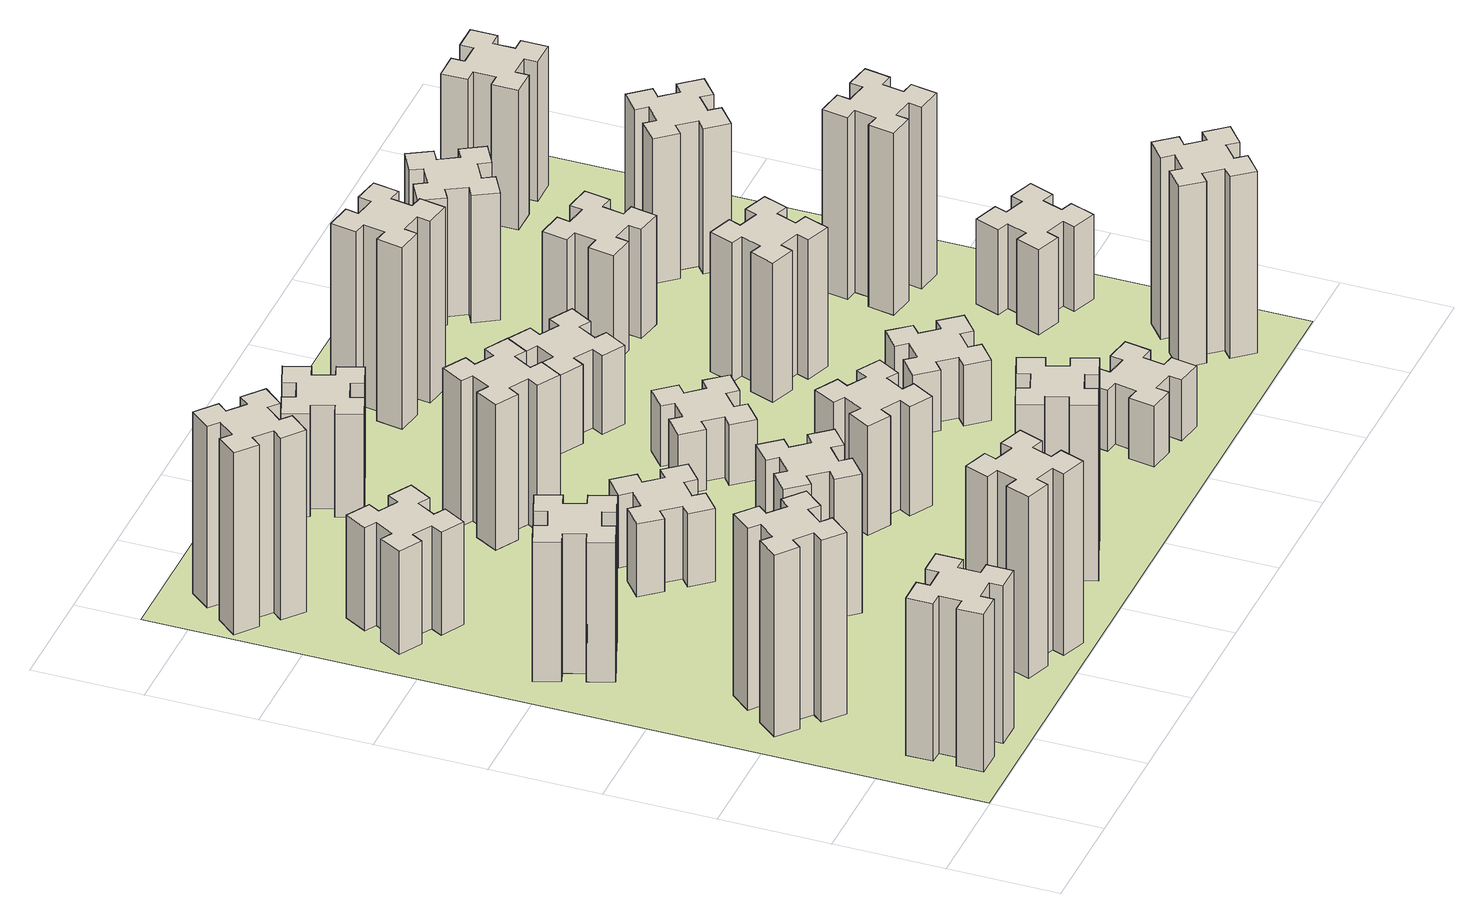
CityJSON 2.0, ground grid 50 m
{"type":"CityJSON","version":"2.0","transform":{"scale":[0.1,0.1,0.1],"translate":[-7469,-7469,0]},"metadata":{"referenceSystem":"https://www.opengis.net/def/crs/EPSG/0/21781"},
"CityObjects":{
"building1":{"type":"Building","attributes":{"class":"1000","function":"1000","usage":"1000","yearOfConstruction":2016,"roofType":"1000","measuredHeight":78,"storeysAboveGround":30,"storeysBelowGround":0},"geometry":[{"type":"Solid","lod":"1","boundaries":[[[[0,1,2,3,4,5,6,7,8,9,10,11,12,13,14,15,16,17,18,19]],[[17,16,20,21]],[[16,15,22,20]],[[15,14,23,22]],[[14,13,24,23]],[[13,12,25,24]],[[12,11,26,25]],[[11,10,27,26]],[[10,9,28,27]],[[9,8,29,28]],[[8,7,30,29]],[[7,6,31,30]],[[6,5,32,31]],[[5,4,33,32]],[[4,3,34,33]],[[3,2,35,34]],[[2,1,36,35]],[[1,0,37,36]],[[0,19,38,37]],[[19,18,39,38]],[[18,17,21,39]],[[24,25,26,27,28,29,30,31,32,33,34,35,36,37,38,39,21,20,22,23]]]]}]},
"building2":{"type":"Building","attributes":{"class":"1000","function":"1000","usage":"1000","yearOfConstruction":2016,"roofType":"1000","measuredHeight":90,"storeysAboveGround":30,"storeysBelowGround":0},"geometry":[{"type":"Solid","lod":"1","boundaries":[[[[40,41,42,43,44,45,46,47,48,49,50,51,52,53,54,55,56,57,58,59]],[[57,56,60,61]],[[56,55,62,60]],[[55,54,63,62]],[[54,53,64,63]],[[53,52,65,64]],[[52,51,66,65]],[[51,50,67,66]],[[50,49,68,67]],[[49,48,69,68]],[[48,47,70,69]],[[47,46,71,70]],[[46,45,72,71]],[[45,44,73,72]],[[44,43,74,73]],[[43,42,75,74]],[[42,41,76,75]],[[41,40,77,76]],[[40,59,78,77]],[[59,58,79,78]],[[58,57,61,79]],[[64,65,66,67,68,69,70,71,72,73,74,75,76,77,78,79,61,60,62,63]]]]}]},
"building3":{"type":"Building","attributes":{"class":"1000","function":"1000","usage":"1000","yearOfConstruction":2016,"roofType":"1000","measuredHeight":69,"storeysAboveGround":30,"storeysBelowGround":0},"geometry":[{"type":"Solid","lod":"1","boundaries":[[[[80,81,82,83,84,85,86,87,88,89,90,91,92,93,94,95,96,97,98,99]],[[97,96,100,101]],[[96,95,102,100]],[[95,94,103,102]],[[94,93,104,103]],[[93,92,105,104]],[[92,91,106,105]],[[91,90,107,106]],[[90,89,108,107]],[[89,88,109,108]],[[88,87,110,109]],[[87,86,111,110]],[[86,85,112,111]],[[85,84,113,112]],[[84,83,114,113]],[[83,82,115,114]],[[82,81,116,115]],[[81,80,117,116]],[[80,99,118,117]],[[99,98,119,118]],[[98,97,101,119]],[[104,105,106,107,108,109,110,111,112,113,114,115,116,117,118,119,101,100,102,103]]]]}]},
"building4":{"type":"Building","attributes":{"class":"1000","function":"1000","usage":"1000","yearOfConstruction":2016,"roofType":"1000","measuredHeight":51,"storeysAboveGround":30,"storeysBelowGround":0},"geometry":[{"type":"Solid","lod":"1","boundaries":[[[[120,121,122,123,124,125,126,127,128,129,130,131,132,133,134,135,136,137,138,139]],[[137,136,140,141]],[[136,135,142,140]],[[135,134,143,142]],[[134,133,144,143]],[[133,132,145,144]],[[132,131,146,145]],[[131,130,147,146]],[[130,129,148,147]],[[129,128,149,148]],[[128,127,150,149]],[[127,126,151,150]],[[126,125,152,151]],[[125,124,153,152]],[[124,123,154,153]],[[123,122,155,154]],[[122,121,156,155]],[[121,120,157,156]],[[120,139,158,157]],[[139,138,159,158]],[[138,137,141,159]],[[144,145,146,147,148,149,150,151,152,153,154,155,156,157,158,159,141,140,142,143]]]]}]},
"building5":{"type":"Building","attributes":{"class":"1000","function":"1000","usage":"1000","yearOfConstruction":2016,"roofType":"1000","measuredHeight":90,"storeysAboveGround":30,"storeysBelowGround":0},"geometry":[{"type":"Solid","lod":"1","boundaries":[[[[160,161,162,163,164,165,166,167,168,169,170,171,172,173,174,175,176,177,178,179]],[[177,176,180,181]],[[176,175,182,180]],[[175,174,183,182]],[[174,173,184,183]],[[173,172,185,184]],[[172,171,186,185]],[[171,170,187,186]],[[170,169,188,187]],[[169,168,189,188]],[[168,167,190,189]],[[167,166,191,190]],[[166,165,192,191]],[[165,164,193,192]],[[164,163,194,193]],[[163,162,195,194]],[[162,161,196,195]],[[161,160,197,196]],[[160,179,198,197]],[[179,178,199,198]],[[178,177,181,199]],[[184,185,186,187,188,189,190,191,192,193,194,195,196,197,198,199,181,180,182,183]]]]}]},
"building6":{"type":"Building","attributes":{"class":"1000","function":"1000","usage":"1000","yearOfConstruction":2016,"roofType":"1000","measuredHeight":90,"storeysAboveGround":30,"storeysBelowGround":0},"geometry":[{"type":"Solid","lod":"1","boundaries":[[[[200,201,202,203,204,205,206,207,208,209,210,211,212,213,214,215,216,217,218,219]],[[217,216,220,221]],[[216,215,222,220]],[[215,214,223,222]],[[214,213,224,223]],[[213,212,225,224]],[[212,211,226,225]],[[211,210,227,226]],[[210,209,228,227]],[[209,208,229,228]],[[208,207,230,229]],[[207,206,231,230]],[[206,205,232,231]],[[205,204,233,232]],[[204,203,234,233]],[[203,202,235,234]],[[202,201,236,235]],[[201,200,237,236]],[[200,219,238,237]],[[219,218,239,238]],[[218,217,221,239]],[[224,225,226,227,228,229,230,231,232,233,234,235,236,237,238,239,221,220,222,223]]]]}]},
"building7":{"type":"Building","attributes":{"class":"1000","function":"1000","usage":"1000","yearOfConstruction":2016,"roofType":"1000","measuredHeight":69,"storeysAboveGround":30,"storeysBelowGround":0},"geometry":[{"type":"Solid","lod":"1","boundaries":[[[[240,241,242,243,244,245,246,247,248,249,250,251,252,253,254,255,256,257,258,259]],[[257,256,260,261]],[[256,255,262,260]],[[255,254,263,262]],[[254,253,264,263]],[[253,252,265,264]],[[252,251,266,265]],[[251,250,267,266]],[[250,249,268,267]],[[249,248,269,268]],[[248,247,270,269]],[[247,246,271,270]],[[246,245,272,271]],[[245,244,273,272]],[[244,243,274,273]],[[243,242,275,274]],[[242,241,276,275]],[[241,240,277,276]],[[240,259,278,277]],[[259,258,279,278]],[[258,257,261,279]],[[264,265,266,267,268,269,270,271,272,273,274,275,276,277,278,279,261,260,262,263]]]]}]},
"building8":{"type":"Building","attributes":{"class":"1000","function":"1000","usage":"1000","yearOfConstruction":2016,"roofType":"1000","measuredHeight":36,"storeysAboveGround":30,"storeysBelowGround":0},"geometry":[{"type":"Solid","lod":"1","boundaries":[[[[280,281,282,283,284,285,286,287,288,289,290,291,292,293,294,295,296,297,298,299]],[[297,296,300,301]],[[296,295,302,300]],[[295,294,303,302]],[[294,293,304,303]],[[293,292,305,304]],[[292,291,306,305]],[[291,290,307,306]],[[290,289,308,307]],[[289,288,309,308]],[[288,287,310,309]],[[287,286,311,310]],[[286,285,312,311]],[[285,284,313,312]],[[284,283,314,313]],[[283,282,315,314]],[[282,281,316,315]],[[281,280,317,316]],[[280,299,318,317]],[[299,298,319,318]],[[298,297,301,319]],[[304,305,306,307,308,309,310,311,312,313,314,315,316,317,318,319,301,300,302,303]]]]}]},
"building9":{"type":"Building","attributes":{"class":"1000","function":"1000","usage":"1000","yearOfConstruction":2016,"roofType":"1000","measuredHeight":87,"storeysAboveGround":30,"storeysBelowGround":0},"geometry":[{"type":"Solid","lod":"1","boundaries":[[[[320,321,322,323,324,325,326,327,328,329,330,331,332,333,334,335,336,337,338,339]],[[337,336,340,341]],[[336,335,342,340]],[[335,334,343,342]],[[334,333,344,343]],[[333,332,345,344]],[[332,331,346,345]],[[331,330,347,346]],[[330,329,348,347]],[[329,328,349,348]],[[328,327,350,349]],[[327,326,351,350]],[[326,325,352,351]],[[325,324,353,352]],[[324,323,354,353]],[[323,322,355,354]],[[322,321,356,355]],[[321,320,357,356]],[[320,339,358,357]],[[339,338,359,358]],[[338,337,341,359]],[[344,345,346,347,348,349,350,351,352,353,354,355,356,357,358,359,341,340,342,343]]]]}]},
"building10":{"type":"Building","attributes":{"class":"1000","function":"1000","usage":"1000","yearOfConstruction":2016,"roofType":"1000","measuredHeight":72,"storeysAboveGround":30,"storeysBelowGround":0},"geometry":[{"type":"Solid","lod":"1","boundaries":[[[[360,361,362,363,364,365,366,367,368,369,370,371,372,373,374,375,376,377,378,379]],[[377,376,380,381]],[[376,375,382,380]],[[375,374,383,382]],[[374,373,384,383]],[[373,372,385,384]],[[372,371,386,385]],[[371,370,387,386]],[[370,369,388,387]],[[369,368,389,388]],[[368,367,390,389]],[[367,366,391,390]],[[366,365,392,391]],[[365,364,393,392]],[[364,363,394,393]],[[363,362,395,394]],[[362,361,396,395]],[[361,360,397,396]],[[360,379,398,397]],[[379,378,399,398]],[[378,377,381,399]],[[384,385,386,387,388,389,390,391,392,393,394,395,396,397,398,399,381,380,382,383]]]]}]},
"building11":{"type":"Building","attributes":{"class":"1000","function":"1000","usage":"1000","yearOfConstruction":2016,"roofType":"1000","measuredHeight":51,"storeysAboveGround":30,"storeysBelowGround":0},"geometry":[{"type":"Solid","lod":"1","boundaries":[[[[400,401,402,403,404,405,406,407,408,409,410,411,412,413,414,415,416,417,418,419]],[[417,416,420,421]],[[416,415,422,420]],[[415,414,423,422]],[[414,413,424,423]],[[413,412,425,424]],[[412,411,426,425]],[[411,410,427,426]],[[410,409,428,427]],[[409,408,429,428]],[[408,407,430,429]],[[407,406,431,430]],[[406,405,432,431]],[[405,404,433,432]],[[404,403,434,433]],[[403,402,435,434]],[[402,401,436,435]],[[401,400,437,436]],[[400,419,438,437]],[[419,418,439,438]],[[418,417,421,439]],[[424,425,426,427,428,429,430,431,432,433,434,435,436,437,438,439,421,420,422,423]]]]}]},
"building12":{"type":"Building","attributes":{"class":"1000","function":"1000","usage":"1000","yearOfConstruction":2016,"roofType":"1000","measuredHeight":54,"storeysAboveGround":30,"storeysBelowGround":0},"geometry":[{"type":"Solid","lod":"1","boundaries":[[[[440,441,442,443,444,445,446,447,448,449,450,451,452,453,454,455,456,457,458,459]],[[457,456,460,461]],[[456,455,462,460]],[[455,454,463,462]],[[454,453,464,463]],[[453,452,465,464]],[[452,451,466,465]],[[451,450,467,466]],[[450,449,468,467]],[[449,448,469,468]],[[448,447,470,469]],[[447,446,471,470]],[[446,445,472,471]],[[445,444,473,472]],[[444,443,474,473]],[[443,442,475,474]],[[442,441,476,475]],[[441,440,477,476]],[[440,459,478,477]],[[459,458,479,478]],[[458,457,461,479]],[[464,465,466,467,468,469,470,471,472,473,474,475,476,477,478,479,461,460,462,463]]]]}]},
"building13":{"type":"Building","attributes":{"class":"1000","function":"1000","usage":"1000","yearOfConstruction":2016,"roofType":"1000","measuredHeight":30,"storeysAboveGround":30,"storeysBelowGround":0},"geometry":[{"type":"Solid","lod":"1","boundaries":[[[[480,481,482,483,484,485,486,487,488,489,490,491,492,493,494,495,496,497,498,499]],[[497,496,500,501]],[[496,495,502,500]],[[495,494,503,502]],[[494,493,504,503]],[[493,492,505,504]],[[492,491,506,505]],[[491,490,507,506]],[[490,489,508,507]],[[489,488,509,508]],[[488,487,510,509]],[[487,486,511,510]],[[486,485,512,511]],[[485,484,513,512]],[[484,483,514,513]],[[483,482,515,514]],[[482,481,516,515]],[[481,480,517,516]],[[480,499,518,517]],[[499,498,519,518]],[[498,497,501,519]],[[504,505,506,507,508,509,510,511,512,513,514,515,516,517,518,519,501,500,502,503]]]]}]},
"building14":{"type":"Building","attributes":{"class":"1000","function":"1000","usage":"1000","yearOfConstruction":2016,"roofType":"1000","measuredHeight":39,"storeysAboveGround":30,"storeysBelowGround":0},"geometry":[{"type":"Solid","lod":"1","boundaries":[[[[520,521,522,523,524,525,526,527,528,529,530,531,532,533,534,535,536,537,538,539]],[[537,536,540,541]],[[536,535,542,540]],[[535,534,543,542]],[[534,533,544,543]],[[533,532,545,544]],[[532,531,546,545]],[[531,530,547,546]],[[530,529,548,547]],[[529,528,549,548]],[[528,527,550,549]],[[527,526,551,550]],[[526,525,552,551]],[[525,524,553,552]],[[524,523,554,553]],[[523,522,555,554]],[[522,521,556,555]],[[521,520,557,556]],[[520,539,558,557]],[[539,538,559,558]],[[538,537,541,559]],[[544,545,546,547,548,549,550,551,552,553,554,555,556,557,558,559,541,540,542,543]]]]}]},
"building15":{"type":"Building","attributes":{"class":"1000","function":"1000","usage":"1000","yearOfConstruction":2016,"roofType":"1000","measuredHeight":30,"storeysAboveGround":30,"storeysBelowGround":0},"geometry":[{"type":"Solid","lod":"1","boundaries":[[[[560,561,562,563,564,565,566,567,568,569,570,571,572,573,574,575,576,577,578,579]],[[577,576,580,581]],[[576,575,582,580]],[[575,574,583,582]],[[574,573,584,583]],[[573,572,585,584]],[[572,571,586,585]],[[571,570,587,586]],[[570,569,588,587]],[[569,568,589,588]],[[568,567,590,589]],[[567,566,591,590]],[[566,565,592,591]],[[565,564,593,592]],[[564,563,594,593]],[[563,562,595,594]],[[562,561,596,595]],[[561,560,597,596]],[[560,579,598,597]],[[579,578,599,598]],[[578,577,581,599]],[[584,585,586,587,588,589,590,591,592,593,594,595,596,597,598,599,581,580,582,583]]]]}]},
"building16":{"type":"Building","attributes":{"class":"1000","function":"1000","usage":"1000","yearOfConstruction":2016,"roofType":"1000","measuredHeight":90,"storeysAboveGround":30,"storeysBelowGround":0},"geometry":[{"type":"Solid","lod":"1","boundaries":[[[[600,601,602,603,604,605,606,607,608,609,610,611,612,613,614,615,616,617,618,619]],[[617,616,620,621]],[[616,615,622,620]],[[615,614,623,622]],[[614,613,624,623]],[[613,612,625,624]],[[612,611,626,625]],[[611,610,627,626]],[[610,609,628,627]],[[609,608,629,628]],[[608,607,630,629]],[[607,606,631,630]],[[606,605,632,631]],[[605,604,633,632]],[[604,603,634,633]],[[603,602,635,634]],[[602,601,636,635]],[[601,600,637,636]],[[600,619,638,637]],[[619,618,639,638]],[[618,617,621,639]],[[624,625,626,627,628,629,630,631,632,633,634,635,636,637,638,639,621,620,622,623]]]]}]},
"building17":{"type":"Building","attributes":{"class":"1000","function":"1000","usage":"1000","yearOfConstruction":2016,"roofType":"1000","measuredHeight":30,"storeysAboveGround":30,"storeysBelowGround":0},"geometry":[{"type":"Solid","lod":"1","boundaries":[[[[640,641,642,643,644,645,646,647,648,649,650,651,652,653,654,655,656,657,658,659]],[[657,656,660,661]],[[656,655,662,660]],[[655,654,663,662]],[[654,653,664,663]],[[653,652,665,664]],[[652,651,666,665]],[[651,650,667,666]],[[650,649,668,667]],[[649,648,669,668]],[[648,647,670,669]],[[647,646,671,670]],[[646,645,672,671]],[[645,644,673,672]],[[644,643,674,673]],[[643,642,675,674]],[[642,641,676,675]],[[641,640,677,676]],[[640,659,678,677]],[[659,658,679,678]],[[658,657,661,679]],[[664,665,666,667,668,669,670,671,672,673,674,675,676,677,678,679,661,660,662,663]]]]}]},
"building18":{"type":"Building","attributes":{"class":"1000","function":"1000","usage":"1000","yearOfConstruction":2016,"roofType":"1000","measuredHeight":69,"storeysAboveGround":30,"storeysBelowGround":0},"geometry":[{"type":"Solid","lod":"1","boundaries":[[[[680,681,682,683,684,685,686,687,688,689,690,691,692,693,694,695,696,697,698,699]],[[697,696,700,701]],[[696,695,702,700]],[[695,694,703,702]],[[694,693,704,703]],[[693,692,705,704]],[[692,691,706,705]],[[691,690,707,706]],[[690,689,708,707]],[[689,688,709,708]],[[688,687,710,709]],[[687,686,711,710]],[[686,685,712,711]],[[685,684,713,712]],[[684,683,714,713]],[[683,682,715,714]],[[682,681,716,715]],[[681,680,717,716]],[[680,699,718,717]],[[699,698,719,718]],[[698,697,701,719]],[[704,705,706,707,708,709,710,711,712,713,714,715,716,717,718,719,701,700,702,703]]]]}]},
"building19":{"type":"Building","attributes":{"class":"1000","function":"1000","usage":"1000","yearOfConstruction":2016,"roofType":"1000","measuredHeight":54,"storeysAboveGround":30,"storeysBelowGround":0},"geometry":[{"type":"Solid","lod":"1","boundaries":[[[[720,721,722,723,724,725,726,727,728,729,730,731,732,733,734,735,736,737,738,739]],[[737,736,740,741]],[[736,735,742,740]],[[735,734,743,742]],[[734,733,744,743]],[[733,732,745,744]],[[732,731,746,745]],[[731,730,747,746]],[[730,729,748,747]],[[729,728,749,748]],[[728,727,750,749]],[[727,726,751,750]],[[726,725,752,751]],[[725,724,753,752]],[[724,723,754,753]],[[723,722,755,754]],[[722,721,756,755]],[[721,720,757,756]],[[720,739,758,757]],[[739,738,759,758]],[[738,737,741,759]],[[744,745,746,747,748,749,750,751,752,753,754,755,756,757,758,759,741,740,742,743]]]]}]},
"building20":{"type":"Building","attributes":{"class":"1000","function":"1000","usage":"1000","yearOfConstruction":2016,"roofType":"1000","measuredHeight":90,"storeysAboveGround":30,"storeysBelowGround":0},"geometry":[{"type":"Solid","lod":"1","boundaries":[[[[760,761,762,763,764,765,766,767,768,769,770,771,772,773,774,775,776,777,778,779]],[[777,776,780,781]],[[776,775,782,780]],[[775,774,783,782]],[[774,773,784,783]],[[773,772,785,784]],[[772,771,786,785]],[[771,770,787,786]],[[770,769,788,787]],[[769,768,789,788]],[[768,767,790,789]],[[767,766,791,790]],[[766,765,792,791]],[[765,764,793,792]],[[764,763,794,793]],[[763,762,795,794]],[[762,761,796,795]],[[761,760,797,796]],[[760,779,798,797]],[[779,778,799,798]],[[778,777,781,799]],[[784,785,786,787,788,789,790,791,792,793,794,795,796,797,798,799,781,780,782,783]]]]}]},
"building21":{"type":"Building","attributes":{"class":"1000","function":"1000","usage":"1000","yearOfConstruction":2016,"roofType":"1000","measuredHeight":63,"storeysAboveGround":30,"storeysBelowGround":0},"geometry":[{"type":"Solid","lod":"1","boundaries":[[[[800,801,802,803,804,805,806,807,808,809,810,811,812,813,814,815,816,817,818,819]],[[817,816,820,821]],[[816,815,822,820]],[[815,814,823,822]],[[814,813,824,823]],[[813,812,825,824]],[[812,811,826,825]],[[811,810,827,826]],[[810,809,828,827]],[[809,808,829,828]],[[808,807,830,829]],[[807,806,831,830]],[[806,805,832,831]],[[805,804,833,832]],[[804,803,834,833]],[[803,802,835,834]],[[802,801,836,835]],[[801,800,837,836]],[[800,819,838,837]],[[819,818,839,838]],[[818,817,821,839]],[[824,825,826,827,828,829,830,831,832,833,834,835,836,837,838,839,821,820,822,823]]]]}]},
"building22":{"type":"Building","attributes":{"class":"1000","function":"1000","usage":"1000","yearOfConstruction":2016,"roofType":"1000","measuredHeight":42,"storeysAboveGround":30,"storeysBelowGround":0},"geometry":[{"type":"Solid","lod":"1","boundaries":[[[[840,841,842,843,844,845,846,847,848,849,850,851,852,853,854,855,856,857,858,859]],[[857,856,860,861]],[[856,855,862,860]],[[855,854,863,862]],[[854,853,864,863]],[[853,852,865,864]],[[852,851,866,865]],[[851,850,867,866]],[[850,849,868,867]],[[849,848,869,868]],[[848,847,870,869]],[[847,846,871,870]],[[846,845,872,871]],[[845,844,873,872]],[[844,843,874,873]],[[843,842,875,874]],[[842,841,876,875]],[[841,840,877,876]],[[840,859,878,877]],[[859,858,879,878]],[[858,857,861,879]],[[864,865,866,867,868,869,870,871,872,873,874,875,876,877,878,879,861,860,862,863]]]]}]},
"building23":{"type":"Building","attributes":{"class":"1000","function":"1000","usage":"1000","yearOfConstruction":2016,"roofType":"1000","measuredHeight":90,"storeysAboveGround":30,"storeysBelowGround":0},"geometry":[{"type":"Solid","lod":"1","boundaries":[[[[880,881,882,883,884,885,886,887,888,889,890,891,892,893,894,895,896,897,898,899]],[[897,896,900,901]],[[896,895,902,900]],[[895,894,903,902]],[[894,893,904,903]],[[893,892,905,904]],[[892,891,906,905]],[[891,890,907,906]],[[890,889,908,907]],[[889,888,909,908]],[[888,887,910,909]],[[887,886,911,910]],[[886,885,912,911]],[[885,884,913,912]],[[884,883,914,913]],[[883,882,915,914]],[[882,881,916,915]],[[881,880,917,916]],[[880,899,918,917]],[[899,898,919,918]],[[898,897,901,919]],[[904,905,906,907,908,909,910,911,912,913,914,915,916,917,918,919,901,900,902,903]]]]}]},
"building24":{"type":"Building","attributes":{"class":"1000","function":"1000","usage":"1000","yearOfConstruction":2016,"roofType":"1000","measuredHeight":72,"storeysAboveGround":30,"storeysBelowGround":0},"geometry":[{"type":"Solid","lod":"1","boundaries":[[[[920,921,922,923,924,925,926,927,928,929,930,931,932,933,934,935,936,937,938,939]],[[937,936,940,941]],[[936,935,942,940]],[[935,934,943,942]],[[934,933,944,943]],[[933,932,945,944]],[[932,931,946,945]],[[931,930,947,946]],[[930,929,948,947]],[[929,928,949,948]],[[928,927,950,949]],[[927,926,951,950]],[[926,925,952,951]],[[925,924,953,952]],[[924,923,954,953]],[[923,922,955,954]],[[922,921,956,955]],[[921,920,957,956]],[[920,939,958,957]],[[939,938,959,958]],[[938,937,941,959]],[[944,945,946,947,948,949,950,951,952,953,954,955,956,957,958,959,941,940,942,943]]]]}]},
"building25":{"type":"Building","attributes":{"class":"1000","function":"1000","usage":"1000","yearOfConstruction":2016,"roofType":"1000","measuredHeight":69,"storeysAboveGround":30,"storeysBelowGround":0},"geometry":[{"type":"Solid","lod":"1","boundaries":[[[[960,961,962,963,964,965,966,967,968,969,970,971,972,973,974,975,976,977,978,979]],[[977,976,980,981]],[[976,975,982,980]],[[975,974,983,982]],[[974,973,984,983]],[[973,972,985,984]],[[972,971,986,985]],[[971,970,987,986]],[[970,969,988,987]],[[969,968,989,988]],[[968,967,990,989]],[[967,966,991,990]],[[966,965,992,991]],[[965,964,993,992]],[[964,963,994,993]],[[963,962,995,994]],[[962,961,996,995]],[[961,960,997,996]],[[960,979,998,997]],[[979,978,999,998]],[[978,977,981,999]],[[984,985,986,987,988,989,990,991,992,993,994,995,996,997,998,999,981,980,982,983]]]]}]},
"landuse1":{"type":"LandUse","attributes":{"name":"plot1","function":"1010"},"geometry":[{"type":"MultiSurface","lod":"1","boundaries":[[[1000,1001,1002,1003]]]}]}
},
"vertices":[
[265,325,0],[265,225,0],[205,225,0],[205,105,0],[325,105,0],[325,165,0],[425,165,0],[425,105,0],[545,105,0],[545,225,0],[485,225,0],[485,325,0],[545,325,0],[545,445,0],[425,445,0],[425,385,0],[325,385,0],[325,445,0],[205,445,0],[205,325,0],[325,385,780],[325,445,780],[425,385,780],[425,445,780],[545,445,780],[545,325,780],[485,325,780],[485,225,780],[545,225,780],[545,105,780],[425,105,780],[425,165,780],[325,165,780],[325,105,780],[205,105,780],[205,225,780],[265,225,780],[265,325,780],[205,325,780],[205,445,780],
[484,1067,0],[408,1132,0],[446,1178,0],[354,1255,0],[277,1163,0],[323,1124,0],[259,1048,0],[213,1086,0],[136,994,0],[228,917,0],[266,963,0],[343,899,0],[304,853,0],[396,776,0],[473,868,0],[427,906,0],[492,983,0],[538,944,0],[615,1036,0],[523,1113,0],[492,983,900],[538,944,900],[427,906,900],[473,868,900],[396,776,900],[304,853,900],[343,899,900],[266,963,900],[228,917,900],[136,994,900],[213,1086,900],[259,1048,900],[323,1124,900],[277,1163,900],[354,1255,900],[446,1178,900],[408,1132,900],[484,1067,900],[523,1113,900],[615,1036,900],
[366,1835,0],[460,1869,0],[480,1813,0],[593,1854,0],[552,1967,0],[496,1946,0],[462,2040,0],[518,2060,0],[477,2173,0],[364,2132,0],[385,2076,0],[291,2042,0],[270,2098,0],[157,2057,0],[199,1944,0],[255,1965,0],[289,1871,0],[233,1850,0],[274,1737,0],[387,1779,0],[289,1871,690],[233,1850,690],[255,1965,690],[199,1944,690],[157,2057,690],[270,2098,690],[291,2042,690],[385,2076,690],[364,2132,690],[477,2173,690],[518,2060,690],[462,2040,690],[496,1946,690],[552,1967,690],[593,1854,690],[480,1813,690],[460,1869,690],[366,1835,690],[387,1779,690],[274,1737,690],
[446,2597,0],[496,2684,0],[548,2654,0],[608,2758,0],[504,2818,0],[474,2766,0],[387,2816,0],[417,2868,0],[313,2928,0],[253,2824,0],[305,2794,0],[255,2707,0],[203,2737,0],[143,2633,0],[247,2573,0],[277,2625,0],[364,2575,0],[334,2523,0],[438,2463,0],[498,2567,0],[364,2575,510],[334,2523,510],[277,2625,510],[247,2573,510],[143,2633,510],[203,2737,510],[255,2707,510],[305,2794,510],[253,2824,510],[313,2928,510],[417,2868,510],[387,2816,510],[474,2766,510],[504,2818,510],[608,2758,510],[548,2654,510],[496,2684,510],[446,2597,510],[498,2567,510],[438,2463,510],
[1029,360,0],[995,266,0],[939,287,0],[897,174,0],[1010,133,0],[1031,189,0],[1125,155,0],[1104,99,0],[1217,57,0],[1258,170,0],[1202,191,0],[1236,285,0],[1292,264,0],[1333,377,0],[1220,418,0],[1200,362,0],[1106,396,0],[1127,452,0],[1014,493,0],[973,380,0],[1106,396,900],[1127,452,900],[1200,362,900],[1220,418,900],[1333,377,900],[1292,264,900],[1236,285,900],[1202,191,900],[1258,170,900],[1217,57,900],[1104,99,900],[1125,155,900],[1031,189,900],[1010,133,900],[897,174,900],[939,287,900],[995,266,900],[1029,360,900],[973,380,900],[1014,493,900],
[384,3387,0],[308,3452,0],[346,3498,0],[254,3575,0],[177,3483,0],[223,3444,0],[159,3368,0],[113,3406,0],[36,3314,0],[128,3237,0],[166,3283,0],[243,3219,0],[204,3173,0],[296,3096,0],[373,3188,0],[327,3226,0],[392,3303,0],[438,3264,0],[515,3356,0],[423,3433,0],[392,3303,900],[438,3264,900],[327,3226,900],[373,3188,900],[296,3096,900],[204,3173,900],[243,3219,900],[166,3283,900],[128,3237,900],[36,3314,900],[113,3406,900],[159,3368,900],[223,3444,900],[177,3483,900],[254,3575,900],[346,3498,900],[308,3452,900],[384,3387,900],[423,3433,900],[515,3356,900],
[1083,1332,0],[1006,1267,0],[968,1313,0],[876,1236,0],[953,1144,0],[999,1183,0],[1063,1106,0],[1017,1068,0],[1094,976,0],[1186,1053,0],[1148,1099,0],[1224,1163,0],[1263,1117,0],[1355,1194,0],[1278,1286,0],[1232,1248,0],[1167,1324,0],[1213,1363,0],[1136,1455,0],[1044,1378,0],[1167,1324,690],[1213,1363,690],[1232,1248,690],[1278,1286,690],[1355,1194,690],[1263,1117,690],[1224,1163,690],[1148,1099,690],[1186,1053,690],[1094,976,690],[1017,1068,690],[1063,1106,690],[999,1183,690],[953,1144,690],[876,1236,690],[968,1313,690],[1006,1267,690],[1083,1332,690],[1044,1378,690],[1136,1455,690],
[1083,1972,0],[1006,1907,0],[968,1953,0],[876,1876,0],[953,1784,0],[999,1823,0],[1063,1746,0],[1017,1708,0],[1094,1616,0],[1186,1693,0],[1148,1739,0],[1224,1803,0],[1263,1757,0],[1355,1834,0],[1278,1926,0],[1232,1888,0],[1167,1964,0],[1213,2003,0],[1136,2095,0],[1044,2018,0],[1167,1964,360],[1213,2003,360],[1232,1888,360],[1278,1926,360],[1355,1834,360],[1263,1757,360],[1224,1803,360],[1148,1739,360],[1186,1693,360],[1094,1616,360],[1017,1708,360],[1063,1746,360],[999,1823,360],[953,1784,360],[876,1876,360],[968,1953,360],[1006,1907,360],[1083,1972,360],[1044,2018,360],[1136,2095,360],
[1635,385,0],[1669,291,0],[1613,270,0],[1654,157,0],[1767,199,0],[1746,255,0],[1840,289,0],[1860,233,0],[1973,274,0],[1932,387,0],[1876,366,0],[1842,460,0],[1898,480,0],[1857,593,0],[1744,552,0],[1765,496,0],[1671,462,0],[1650,518,0],[1537,477,0],[1579,364,0],[1671,462,870],[1650,518,870],[1765,496,870],[1744,552,870],[1857,593,870],[1898,480,870],[1842,460,870],[1876,366,870],[1932,387,870],[1973,274,870],[1860,233,870],[1840,289,870],[1746,255,870],[1767,199,870],[1654,157,870],[1613,270,870],[1669,291,870],[1635,385,870],[1579,364,870],[1537,477,870],
[1314,2666,0],[1227,2716,0],[1257,2768,0],[1153,2828,0],[1093,2724,0],[1145,2694,0],[1095,2607,0],[1043,2637,0],[983,2533,0],[1087,2473,0],[1117,2525,0],[1204,2475,0],[1174,2423,0],[1278,2363,0],[1338,2467,0],[1286,2497,0],[1336,2584,0],[1388,2554,0],[1448,2658,0],[1344,2718,0],[1336,2584,720],[1388,2554,720],[1286,2497,720],[1338,2467,720],[1278,2363,720],[1174,2423,720],[1204,2475,720],[1117,2525,720],[1087,2473,720],[983,2533,720],[1043,2637,720],[1095,2607,720],[1145,2694,720],[1093,2724,720],[1153,2828,720],[1257,2768,720],[1227,2716,720],[1314,2666,720],[1344,2718,720],[1448,2658,720],
[1125,3456,0],[1031,3422,0],[1010,3478,0],[897,3437,0],[939,3324,0],[995,3345,0],[1029,3251,0],[973,3230,0],[1014,3117,0],[1127,3159,0],[1106,3215,0],[1200,3249,0],[1220,3193,0],[1333,3234,0],[1292,3347,0],[1236,3326,0],[1202,3420,0],[1258,3440,0],[1217,3553,0],[1104,3512,0],[1202,3420,510],[1258,3440,510],[1236,3326,510],[1292,3347,510],[1333,3234,510],[1220,3193,510],[1200,3249,510],[1106,3215,510],[1127,3159,510],[1014,3117,510],[973,3230,510],[1029,3251,510],[995,3345,510],[939,3324,510],[897,3437,510],[1010,3478,510],[1031,3422,510],[1125,3456,510],[1104,3512,510],[1217,3553,510],
[1954,1286,0],[1867,1336,0],[1897,1388,0],[1793,1448,0],[1733,1344,0],[1785,1314,0],[1735,1227,0],[1683,1257,0],[1623,1153,0],[1727,1093,0],[1757,1145,0],[1844,1095,0],[1814,1043,0],[1918,983,0],[1978,1087,0],[1926,1117,0],[1976,1204,0],[2028,1174,0],[2088,1278,0],[1984,1338,0],[1976,1204,540],[2028,1174,540],[1926,1117,540],[1978,1087,540],[1918,983,540],[1814,1043,540],[1844,1095,540],[1757,1145,540],[1727,1093,540],[1623,1153,540],[1683,1257,540],[1735,1227,540],[1785,1314,540],[1733,1344,540],[1793,1448,540],[1897,1388,540],[1867,1336,540],[1954,1286,540],[1984,1338,540],[2088,1278,540],
[1972,1988,0],[1907,2064,0],[1953,2103,0],[1876,2195,0],[1784,2118,0],[1823,2072,0],[1746,2007,0],[1708,2053,0],[1616,1976,0],[1693,1884,0],[1739,1923,0],[1803,1846,0],[1757,1808,0],[1834,1716,0],[1926,1793,0],[1888,1839,0],[1964,1903,0],[2003,1857,0],[2095,1934,0],[2018,2026,0],[1964,1903,300],[2003,1857,300],[1888,1839,300],[1926,1793,300],[1834,1716,300],[1757,1808,300],[1803,1846,300],[1739,1923,300],[1693,1884,300],[1616,1976,300],[1708,2053,300],[1746,2007,300],[1823,2072,300],[1784,2118,300],[1876,2195,300],[1953,2103,300],[1907,2064,300],[1972,1988,300],[2018,2026,300],[2095,1934,300],
[2026,2497,0],[2076,2584,0],[2128,2554,0],[2188,2658,0],[2084,2718,0],[2054,2666,0],[1967,2716,0],[1997,2768,0],[1893,2828,0],[1833,2724,0],[1885,2694,0],[1835,2607,0],[1783,2637,0],[1723,2533,0],[1827,2473,0],[1857,2525,0],[1944,2475,0],[1914,2423,0],[2018,2363,0],[2078,2467,0],[1944,2475,390],[1914,2423,390],[1857,2525,390],[1827,2473,390],[1723,2533,390],[1783,2637,390],[1835,2607,390],[1885,2694,390],[1833,2724,390],[1893,2828,390],[1997,2768,390],[1967,2716,390],[2054,2666,390],[2084,2718,390],[2188,2658,390],[2128,2554,390],[2076,2584,390],[2026,2497,390],[2078,2467,390],[2018,2363,390],
[2596,444,0],[2578,345,0],[2519,356,0],[2498,237,0],[2617,217,0],[2627,276,0],[2725,258,0],[2715,199,0],[2833,178,0],[2854,297,0],[2795,307,0],[2812,405,0],[2871,395,0],[2892,513,0],[2774,534,0],[2764,475,0],[2665,492,0],[2676,551,0],[2557,572,0],[2537,454,0],[2665,492,300],[2676,551,300],[2764,475,300],[2774,534,300],[2892,513,300],[2871,395,300],[2812,405,300],[2795,307,300],[2854,297,300],[2833,178,300],[2715,199,300],[2725,258,300],[2627,276,300],[2617,217,300],[2498,237,300],[2519,356,300],[2578,345,300],[2596,444,300],[2537,454,300],[2557,572,300],
[1756,3404,0],[1738,3305,0],[1679,3316,0],[1658,3197,0],[1777,3177,0],[1787,3236,0],[1885,3218,0],[1875,3159,0],[1993,3138,0],[2014,3257,0],[1955,3267,0],[1972,3365,0],[2031,3355,0],[2052,3473,0],[1934,3494,0],[1924,3435,0],[1825,3452,0],[1836,3511,0],[1717,3532,0],[1697,3414,0],[1825,3452,900],[1836,3511,900],[1924,3435,900],[1934,3494,900],[2052,3473,900],[2031,3355,900],[1972,3365,900],[1955,3267,900],[2014,3257,900],[1993,3138,900],[1875,3159,900],[1885,3218,900],[1787,3236,900],[1777,3177,900],[1658,3197,900],[1679,3316,900],[1738,3305,900],[1756,3404,900],[1697,3414,900],[1717,3532,900],
[2628,1099,0],[2704,1163,0],[2743,1117,0],[2835,1194,0],[2758,1286,0],[2712,1248,0],[2647,1324,0],[2693,1363,0],[2616,1455,0],[2524,1378,0],[2563,1332,0],[2486,1267,0],[2448,1313,0],[2356,1236,0],[2433,1144,0],[2479,1183,0],[2543,1106,0],[2497,1068,0],[2574,976,0],[2666,1053,0],[2543,1106,300],[2497,1068,300],[2479,1183,300],[2433,1144,300],[2356,1236,300],[2448,1313,300],[2486,1267,300],[2563,1332,300],[2524,1378,300],[2616,1455,300],[2693,1363,300],[2647,1324,300],[2712,1248,300],[2758,1286,300],[2835,1194,300],[2743,1117,300],[2704,1163,300],[2628,1099,300],[2666,1053,300],[2574,976,300],
[2682,1871,0],[2716,1965,0],[2772,1944,0],[2813,2057,0],[2700,2098,0],[2680,2042,0],[2586,2076,0],[2607,2132,0],[2494,2173,0],[2453,2060,0],[2509,2040,0],[2475,1946,0],[2419,1967,0],[2377,1854,0],[2490,1813,0],[2511,1869,0],[2605,1835,0],[2584,1779,0],[2697,1737,0],[2738,1850,0],[2605,1835,690],[2584,1779,690],[2511,1869,690],[2490,1813,690],[2377,1854,690],[2419,1967,690],[2475,1946,690],[2509,2040,690],[2453,2060,690],[2494,2173,690],[2607,2132,690],[2586,2076,690],[2680,2042,690],[2700,2098,690],[2813,2057,690],[2772,1944,690],[2716,1965,690],[2682,1871,690],[2738,1850,690],[2697,1737,690],
[2664,2795,0],[2565,2812,0],[2576,2871,0],[2457,2892,0],[2437,2774,0],[2496,2764,0],[2478,2665,0],[2419,2676,0],[2398,2557,0],[2517,2537,0],[2527,2596,0],[2625,2578,0],[2615,2519,0],[2733,2498,0],[2754,2617,0],[2695,2627,0],[2712,2725,0],[2771,2715,0],[2792,2833,0],[2674,2854,0],[2712,2725,540],[2771,2715,540],[2695,2627,540],[2754,2617,540],[2733,2498,540],[2615,2519,540],[2625,2578,540],[2527,2596,540],[2517,2537,540],[2398,2557,540],[2419,2676,540],[2478,2665,540],[2496,2764,540],[2437,2774,540],[2457,2892,540],[2576,2871,540],[2565,2812,540],[2664,2795,540],[2674,2854,540],[2792,2833,540],
[3468,259,0],[3544,323,0],[3583,277,0],[3675,354,0],[3598,446,0],[3552,408,0],[3487,484,0],[3533,523,0],[3456,615,0],[3364,538,0],[3403,492,0],[3326,427,0],[3288,473,0],[3196,396,0],[3273,304,0],[3319,343,0],[3383,266,0],[3337,228,0],[3414,136,0],[3506,213,0],[3383,266,900],[3337,228,900],[3319,343,900],[3273,304,900],[3196,396,900],[3288,473,900],[3326,427,900],[3403,492,900],[3364,538,900],[3456,615,900],[3533,523,900],[3487,484,900],[3552,408,900],[3598,446,900],[3675,354,900],[3583,277,900],[3544,323,900],[3468,259,900],[3506,213,900],[3414,136,900],
[2716,3347,0],[2666,3434,0],[2718,3464,0],[2658,3568,0],[2554,3508,0],[2584,3456,0],[2497,3406,0],[2467,3458,0],[2363,3398,0],[2423,3294,0],[2475,3324,0],[2525,3237,0],[2473,3207,0],[2533,3103,0],[2637,3163,0],[2607,3215,0],[2694,3265,0],[2724,3213,0],[2828,3273,0],[2768,3377,0],[2694,3265,630],[2724,3213,630],[2607,3215,630],[2637,3163,630],[2533,3103,630],[2473,3207,630],[2525,3237,630],[2475,3324,630],[2423,3294,630],[2363,3398,630],[2467,3458,630],[2497,3406,630],[2584,3456,630],[2554,3508,630],[2658,3568,630],[2718,3464,630],[2666,3434,630],[2716,3347,630],[2768,3377,630],[2828,3273,630],
[3351,1029,0],[3445,995,0],[3424,939,0],[3537,897,0],[3578,1010,0],[3522,1031,0],[3556,1125,0],[3612,1104,0],[3653,1217,0],[3540,1258,0],[3520,1202,0],[3426,1236,0],[3447,1292,0],[3334,1333,0],[3293,1220,0],[3349,1200,0],[3315,1106,0],[3259,1127,0],[3217,1014,0],[3330,973,0],[3315,1106,420],[3259,1127,420],[3349,1200,420],[3293,1220,420],[3334,1333,420],[3447,1292,420],[3426,1236,420],[3520,1202,420],[3540,1258,420],[3653,1217,420],[3612,1104,420],[3556,1125,420],[3522,1031,420],[3578,1010,420],[3537,897,420],[3424,939,420],[3445,995,420],[3351,1029,420],[3330,973,420],[3217,1014,420],
[3267,1656,0],[3365,1638,0],[3355,1579,0],[3473,1558,0],[3494,1677,0],[3435,1687,0],[3452,1785,0],[3511,1775,0],[3532,1893,0],[3414,1914,0],[3404,1855,0],[3305,1872,0],[3316,1931,0],[3197,1952,0],[3177,1834,0],[3236,1824,0],[3218,1725,0],[3159,1736,0],[3138,1617,0],[3257,1597,0],[3218,1725,900],[3159,1736,900],[3236,1824,900],[3177,1834,900],[3197,1952,900],[3316,1931,900],[3305,1872,900],[3404,1855,900],[3414,1914,900],[3532,1893,900],[3511,1775,900],[3452,1785,900],[3435,1687,900],[3494,1677,900],[3473,1558,900],[3355,1579,900],[3365,1638,900],[3267,1656,900],[3257,1597,900],[3138,1617,900],
[3119,2563,0],[3183,2486,0],[3137,2448,0],[3214,2356,0],[3306,2433,0],[3268,2479,0],[3344,2543,0],[3383,2497,0],[3475,2574,0],[3398,2666,0],[3352,2628,0],[3287,2704,0],[3333,2743,0],[3256,2835,0],[3164,2758,0],[3203,2712,0],[3126,2647,0],[3088,2693,0],[2996,2616,0],[3073,2524,0],[3126,2647,720],[3088,2693,720],[3203,2712,720],[3164,2758,720],[3256,2835,720],[3333,2743,720],[3287,2704,720],[3352,2628,720],[3398,2666,720],[3475,2574,720],[3383,2497,720],[3344,2543,720],[3268,2479,720],[3306,2433,720],[3214,2356,720],[3137,2448,720],[3183,2486,720],[3119,2563,720],[3073,2524,720],[2996,2616,720],
[3285,3325,0],[3385,3325,0],[3385,3265,0],[3505,3265,0],[3505,3385,0],[3445,3385,0],[3445,3485,0],[3505,3485,0],[3505,3605,0],[3385,3605,0],[3385,3545,0],[3285,3545,0],[3285,3605,0],[3165,3605,0],[3165,3485,0],[3225,3485,0],[3225,3385,0],[3165,3385,0],[3165,3265,0],[3285,3265,0],[3225,3385,690],[3165,3385,690],[3225,3485,690],[3165,3485,690],[3165,3605,690],[3285,3605,690],[3285,3545,690],[3385,3545,690],[3385,3605,690],[3505,3605,690],[3505,3485,690],[3445,3485,690],[3445,3385,690],[3505,3385,690],[3505,3265,690],[3385,3265,690],[3385,3325,690],[3285,3325,690],[3285,3265,690],[3165,3265,690],
[5,3705,0],[3705,3705,0],[3705,5,0],[5,5,0]
]}
